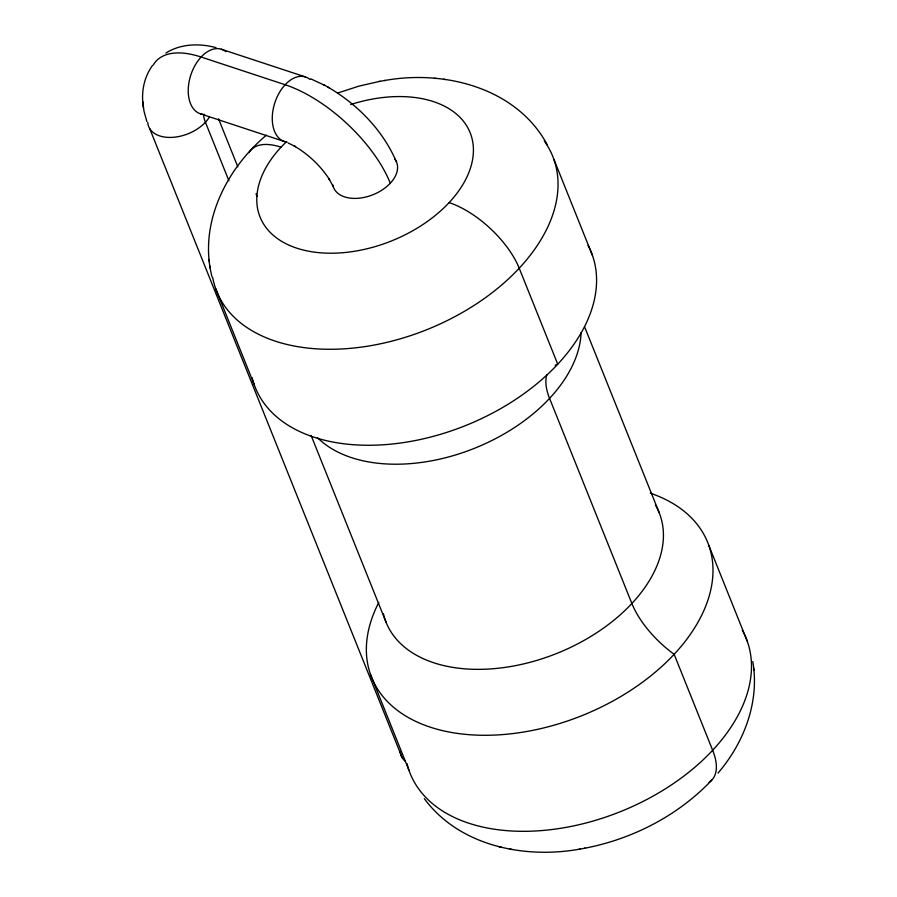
<?xml version="1.0" encoding="UTF-8"?>
<svg xmlns="http://www.w3.org/2000/svg" width="897" height="897" viewBox="0 0 897 897"><rect width="100%" height="100%" fill="white"/><g stroke="black" fill="none" stroke-linecap="round" stroke-linejoin="round"><path stroke-width="1.35" d="M152.322 65.728C144.439 76.682 141.401 90.675 142.971 103.985M718.037 773.046C744.05 742.794 759.804 701.656 752.774 661.582M711.848 780.042C678.121 815.665 632.419 839.132 584.407 848.304M266.409 135.167C226.156 168.849 198.349 223.958 212.028 276.904M165.923 53.046C180.723 43.628 199.493 43.157 216.031 47.642M338.001 92.94L358.979 86.101L380.025 81.302M424.326 798.666C459.376 846.095 524.532 859.124 580.011 849.089M384.32 80.573C444.34 69.484 516.907 87.872 547.383 145.011M579.07 849.257L585.248 848.158M379.151 81.459L385.295 80.394M434.395 78.297L436.166 78.499M443.555 79.295L445.473 79.508M499.203 846.802L501.389 847.273M509.978 849.089L512.008 849.515M221.324 49.212L305.361 76.918M200.603 113.874L284.641 141.58M310.754 78.846L324.792 85.372M288.105 142.937L295.472 146.648L294.306 146.009C308.456 154.329 320.722 165.945 329.625 179.748L328.84 178.525L332.955 186.06M327.91 87.099C357.275 104.198 382.537 129.852 396.149 161.247M323.481 84.654L329.076 87.738M553.965 159.509L592.48 255.499M708.877 545.544L747.392 641.546M584.541 326.687L659.138 512.591M256.026 193.853L257.069 196.454M218.532 118.774L237.828 166.864M228.892 180.745L205.424 122.25A33.951 15.787 43 0 1 203.641 115.399M311.113 435.471L386.147 622.428M215.572 288.329L254.098 384.331M370.483 674.376L409.01 770.377M149.709 128.607L402.159 757.707M146.816 121.476L144.036 111.273L142.69 101.406M753.615 668.03L753.94 670.44M209.035 259.446L209.349 261.846M209.864 265.871L210.19 268.293M143.116 105.184L143.385 107.674M390.307 183.212A101.866 47.373 43 0 0 285.168 84.744L201.13 57.027A101.866 47.373 43 0 0 153.107 65.223M287.062 142.085A33.951 21.169 -71.8 0 1 275.48 100.935A33.951 21.169 -71.8 0 1 310.026 79.441M394.859 159.15A33.951 21.337 -21.9 0 1 373.668 194.447A33.951 21.337 -21.9 0 1 332.832 184.95M581.099 332.686A147.13 92.469 -21.9 0 1 474.154 448.433A147.13 92.469 -21.9 0 1 317.448 437.624M546.867 374.767A67.903 31.586 43 0 0 549.569 398.391L631.892 603.535A67.903 31.586 43 0 0 674.14 654.294L712.667 750.296A67.903 31.586 43 0 1 709.056 782.363M555.165 365.236A67.903 31.586 43 0 1 557.743 364.249L519.228 268.248A67.903 31.586 43 0 0 449.128 202.61M655.404 504.989A147.13 92.469 -21.9 0 1 556.802 653.431A147.13 92.469 -21.9 0 1 383.4 613.739M350.727 104.523A113.179 71.132 -21.9 0 1 471.979 162.581A113.179 71.132 -21.9 0 1 317.045 252.472A113.179 71.132 -21.9 0 1 286.266 141.917M249.041 152.647A67.903 31.586 43 0 1 281.053 147.186M204.606 114.457A33.951 21.169 -71.8 0 1 191.027 74.395A33.951 21.169 -71.8 0 1 225.988 51.734M588.051 245.397A181.082 113.807 -21.9 0 1 463.895 426.243A181.082 113.807 -21.9 0 1 252.113 377.626M544.221 140.93A181.082 113.807 -21.9 0 1 429.618 328.537A181.082 113.807 -21.9 0 1 212.701 277.532M209.281 117.272A33.951 21.337 -21.9 0 1 173.502 137.286A33.951 21.337 -21.9 0 1 147.747 122.418M650.269 493.159A181.082 113.807 -21.9 0 1 683.85 643.059A181.082 113.807 -21.9 0 1 458.883 733.6A181.082 113.807 -21.9 0 1 378.814 602.414M742.29 630.221A181.082 113.807 -21.9 0 1 619.838 811.886A181.082 113.807 -21.9 0 1 407.025 763.672M405.108 761.161A33.951 21.337 -21.9 0 1 400.197 751.518"/></g></svg>
